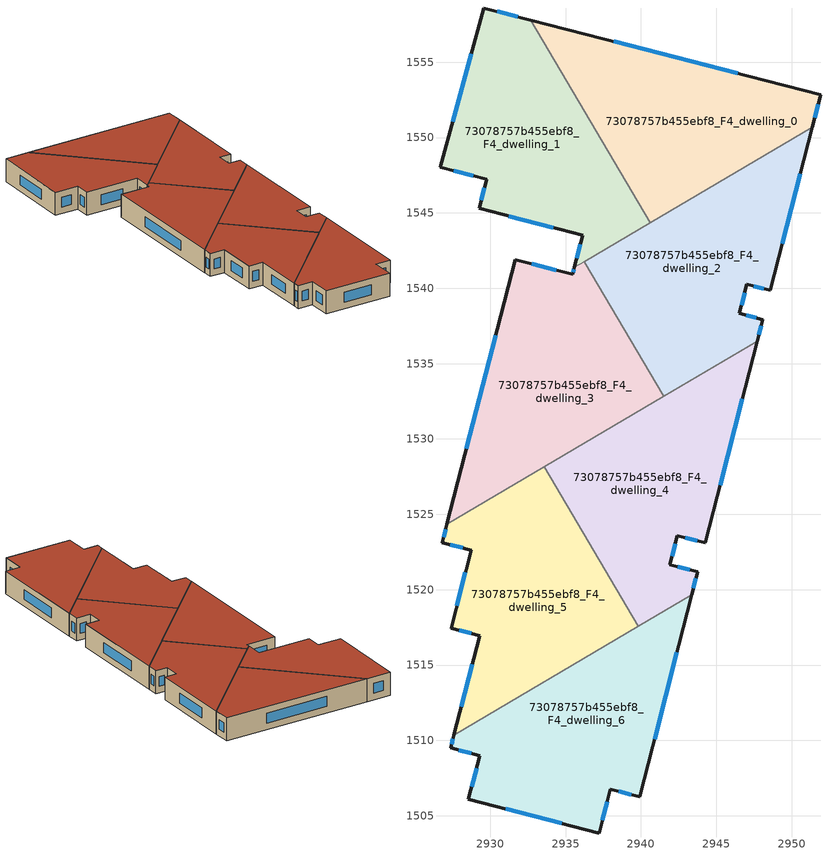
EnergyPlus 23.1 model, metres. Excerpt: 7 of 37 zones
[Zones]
73078757b455ebf8_F4_dwelling_0
 floor to 73078757b455ebf8_F3_dwelling_0 (EU_floor_Construction): 2951.92,1552.84 2951.37,1550.69 2940.63,1544.35 2932.7,1557.79 z12
 wall outside (EU_wall_Construction): 2951.37,1550.69 2951.92,1552.84 2932.7,1557.79 z12:15
 wall to 73078757b455ebf8_F4_dwelling_1 (EU_wall_Construction): 2932.7,1557.79 2940.63,1544.35 z12:15
 wall to 73078757b455ebf8_F4_dwelling_2 (EU_wall_Construction): 2940.63,1544.35 2951.37,1550.69 z12:15
 window (EU_Window_Construction): 2951.53,1551.3 2951.76,1552.22 / 2946.43,1554.25 2938.19,1556.38 z12.86:14.14
 roof outside (EU_roof_Construction): 2951.37,1550.69 2951.92,1552.84 2932.7,1557.79 2940.63,1544.35 z15
73078757b455ebf8_F4_dwelling_1
 floor to 73078757b455ebf8_F3_dwelling_1 (EU_floor_Construction): 2932.7,1557.79 2940.63,1544.35 2935.59,1541.38 2936.14,1543.52 2929.26,1545.3 2929.76,1547.23 2926.69,1548.03 2929.58,1558.6 z12
 wall outside (EU_wall_Construction): 2932.7,1557.79 2929.58,1558.6 2926.69,1548.03 2929.76,1547.23 2929.26,1545.3 2936.14,1543.52 2935.59,1541.38 z12:15
 wall to 73078757b455ebf8_F4_dwelling_3 (EU_wall_Construction): 2935.59,1541.38 2936.23,1541.76 z12:15
 wall to 73078757b455ebf8_F4_dwelling_2 (EU_wall_Construction): 2936.23,1541.76 2940.63,1544.35 z12:15
 window (EU_Window_Construction): 2931.81,1558.02 2930.47,1558.37 / 2935.98,1542.91 2935.74,1541.99 / 2931.22,1544.79 2934.17,1544.03 / 2929.61,1546.68 2929.4,1545.85 / 2927.56,1547.8 2928.88,1547.46 / 2928.75,1555.58 2927.51,1551.05 z12.86:14.14
 roof outside (EU_roof_Construction): 2940.63,1544.35 2932.7,1557.79 2929.58,1558.6 2926.69,1548.03 2929.76,1547.23 2929.26,1545.3 2936.14,1543.52 2935.59,1541.38 z15
73078757b455ebf8_F4_dwelling_2
 floor to 73078757b455ebf8_F3_dwelling_2 (EU_floor_Construction): 2951.37,1550.69 2948.58,1539.86 2947.03,1540.26 2946.53,1538.33 2948.08,1537.93 2947.71,1536.49 2941.5,1532.83 2936.23,1541.76 z12
 wall outside (EU_wall_Construction): 2947.71,1536.49 2948.08,1537.93 2946.53,1538.33 2947.03,1540.26 2948.58,1539.86 2951.37,1550.69 z12:15
 wall to 73078757b455ebf8_F4_dwelling_3 (EU_wall_Construction): 2936.23,1541.76 2941.5,1532.83 z12:15
 wall to 73078757b455ebf8_F4_dwelling_4 (EU_wall_Construction): 2941.5,1532.83 2947.71,1536.49 z12:15
 window (EU_Window_Construction): 2949.37,1542.96 2950.57,1547.6 / 2947.47,1540.15 2948.13,1539.98 / 2946.67,1538.88 2946.88,1539.71 / 2947.63,1538.04 2946.97,1538.21 / 2947.81,1536.9 2947.97,1537.52 z12.86:14.14
 roof outside (EU_roof_Construction): 2947.71,1536.49 2948.08,1537.93 2946.53,1538.33 2947.03,1540.26 2948.58,1539.86 2951.37,1550.69 2936.23,1541.76 2941.5,1532.83 z15
73078757b455ebf8_F4_dwelling_3
 floor to 73078757b455ebf8_F3_dwelling_3 (EU_floor_Construction): 2936.23,1541.76 2941.5,1532.83 2927.12,1524.34 2931.65,1541.9 2935.47,1540.92 2935.59,1541.38 z12
 wall outside (EU_wall_Construction): 2935.59,1541.38 2935.47,1540.92 2931.65,1541.9 2927.12,1524.34 z12:15
 wall to 73078757b455ebf8_F4_dwelling_5 (EU_wall_Construction): 2927.12,1524.34 2933.58,1528.15 z12:15
 wall to 73078757b455ebf8_F4_dwelling_4 (EU_wall_Construction): 2933.58,1528.15 2941.5,1532.83 z12:15
 window (EU_Window_Construction): 2934.38,1541.2 2932.74,1541.62 / 2935.55,1541.25 2935.5,1541.05 / 2930.35,1536.88 2928.41,1529.36 z12.86:14.14
 roof outside (EU_roof_Construction): 2941.5,1532.83 2936.23,1541.76 2935.59,1541.38 2935.47,1540.92 2931.65,1541.9 2927.12,1524.34 z15
73078757b455ebf8_F4_dwelling_4
 floor to 73078757b455ebf8_F3_dwelling_4 (EU_floor_Construction): 2947.71,1536.49 2944.26,1523.12 2942.42,1523.59 2941.92,1521.65 2943.76,1521.18 2943.37,1519.67 2939.82,1517.57 2933.58,1528.15 z12
 wall outside (EU_wall_Construction): 2943.37,1519.67 2943.76,1521.18 2941.92,1521.65 2942.42,1523.59 2944.26,1523.12 2947.71,1536.49 z12:15
 wall to 73078757b455ebf8_F4_dwelling_5 (EU_wall_Construction): 2933.58,1528.15 2939.82,1517.57 z12:15
 wall to 73078757b455ebf8_F4_dwelling_6 (EU_wall_Construction): 2939.82,1517.57 2943.37,1519.67 z12:15
 window (EU_Window_Construction): 2943.48,1520.1 2943.65,1520.75 / 2945.24,1526.94 2946.72,1532.67 / 2942.94,1523.45 2943.73,1523.25 / 2942.06,1522.21 2942.28,1523.04 / 2943.23,1521.31 2942.44,1521.52 z12.86:14.14
 roof outside (EU_roof_Construction): 2943.37,1519.67 2943.76,1521.18 2941.92,1521.65 2942.42,1523.59 2944.26,1523.12 2947.71,1536.49 2933.58,1528.15 2939.82,1517.57 z15
73078757b455ebf8_F4_dwelling_5
 floor to 73078757b455ebf8_F3_dwelling_5 (EU_floor_Construction): 2933.58,1528.15 2939.82,1517.57 2927.59,1510.35 2929.29,1516.95 2927.4,1517.44 2928.73,1522.63 2926.81,1523.13 2927.12,1524.34 z12
 wall outside (EU_wall_Construction): 2927.12,1524.34 2926.81,1523.13 2928.73,1522.63 2927.4,1517.44 2929.29,1516.95 2927.59,1510.35 z12:15
 wall to 73078757b455ebf8_F4_dwelling_6 (EU_wall_Construction): 2927.59,1510.35 2939.82,1517.57 z12:15
 window (EU_Window_Construction): 2927.94,1517.3 2928.75,1517.09 / 2928.35,1521.15 2927.78,1518.92 / 2927.36,1522.99 2928.18,1522.77 / 2927.03,1524 2926.9,1523.47 / 2928.8,1515.07 2928.07,1512.24 z12.86:14.14
 roof outside (EU_roof_Construction): 2939.82,1517.57 2933.58,1528.15 2927.12,1524.34 2926.81,1523.13 2928.73,1522.63 2927.4,1517.44 2929.29,1516.95 2927.59,1510.35 z15
73078757b455ebf8_F4_dwelling_6
 floor to 73078757b455ebf8_F3_dwelling_6 (EU_floor_Construction): 2943.37,1519.67 2939.91,1506.26 2937.98,1506.76 2937.23,1503.86 2928.55,1506.09 2929.3,1509 2927.37,1509.5 2927.59,1510.35 z12
 wall outside (EU_wall_Construction): 2927.59,1510.35 2927.37,1509.5 2929.3,1509 2928.55,1506.09 2937.23,1503.86 2937.98,1506.76 2939.91,1506.26 2943.37,1519.67 z12:15
 window (EU_Window_Construction): 2931.03,1505.45 2934.75,1504.49 / 2929.09,1508.17 2928.77,1506.92 / 2927.92,1509.35 2928.75,1509.14 / 2927.52,1510.11 2927.43,1509.74 / 2940.9,1510.09 2942.38,1515.83 / 2938.53,1506.62 2939.36,1506.4 / 2937.44,1504.69 2937.76,1505.93 z12.86:14.14
 roof outside (EU_roof_Construction): 2939.91,1506.26 2943.37,1519.67 2927.59,1510.35 2927.37,1509.5 2929.3,1509 2928.55,1506.09 2937.23,1503.86 2937.98,1506.76 z15
[Building]
EU S2 Campaign: North Axis=0; Terrain=City; Solar Distribution=FullExterior
[Site:Location]
Helsinki-Vantaa.AP: Latitude=60.317; Longitude=24.963; Time Zone=2; Elevation=54.6
[SizingPeriod:WeatherFileDays]
AnnualSizingPeriod: Begin Month=1; Begin Day of Month=1; End Month=12; End Day of Month=31; Day of Week for Start Day=Monday; Use Weather File Daylight Saving Period=No; Use Weather File Rain and Snow Indicators=No
[MATERIAL]
EU_InternalMass_Material: Roughness=MediumRough; Thickness=0.1; Conductivity=1; Density=1800; Specific Heat=900; Thermal Absorptance=0.9; Solar Absorptance=0.7; Visible Absorptance=0.7
[MATERIAL:NOMASS] Roughness=MediumRough; Thermal Absorptance=0.9; Solar Absorptance=0.7; Visible Absorptance=0.7
Name | Thermal Resistance
EU_wall_NoMass | 5.91765
EU_roof_NoMass | 11.1778
EU_floor_NoMass | 6.2875
[WINDOWMATERIAL:SIMPLEGLAZINGSYSTEM]
EU_Window_SimpleGlazing: UFactor=0.994035; Solar Heat Gain Coefficient=0.7; Visible Transmittance=0.7
[CONSTRUCTION]
EU_wall_Construction: EU_wall_NoMass
EU_roof_Construction: EU_roof_NoMass
EU_floor_Construction: EU_floor_NoMass
EU_Window_Construction: EU_Window_SimpleGlazing
EU_InternalMass_Construction: EU_InternalMass_Material
[ZONE] Type=1; Multiplier=1; Ceiling Height=autocalculate; Floor Area=autocalculate; Part of Total Floor Area=Yes
Name | Volume
73078757b455ebf8_F4_dwelling_0 | 357.838
73078757b455ebf8_F4_dwelling_1 | 357.862
73078757b455ebf8_F4_dwelling_2 | 375.854
73078757b455ebf8_F4_dwelling_3 | 375.861
73078757b455ebf8_F4_dwelling_4 | 366.872
73078757b455ebf8_F4_dwelling_5 | 366.848
73078757b455ebf8_F4_dwelling_6 | 366.828
[INTERNALMASS] Construction=EU_InternalMass_Construction
Name | Zone or ZoneList | Surface Area
73078757b455ebf8_F4_dwelling_0_EU_InternalMass | 73078757b455ebf8_F4_dwelling_0 | 119.282
73078757b455ebf8_F4_dwelling_1_EU_InternalMass | 73078757b455ebf8_F4_dwelling_1 | 119.286
73078757b455ebf8_F4_dwelling_2_EU_InternalMass | 73078757b455ebf8_F4_dwelling_2 | 125.285
73078757b455ebf8_F4_dwelling_3_EU_InternalMass | 73078757b455ebf8_F4_dwelling_3 | 125.289
73078757b455ebf8_F4_dwelling_4_EU_InternalMass | 73078757b455ebf8_F4_dwelling_4 | 122.293
73078757b455ebf8_F4_dwelling_5_EU_InternalMass | 73078757b455ebf8_F4_dwelling_5 | 122.282
73078757b455ebf8_F4_dwelling_6_EU_InternalMass | 73078757b455ebf8_F4_dwelling_6 | 122.276
[OTHEREQUIPMENT] Fuel Type=Electricity; Design Level Calculation Method=Watts/Area; Power per Zone Floor Area=1; Fraction Latent=0; Fraction Radiant=0; Fraction Lost=0; Carbon Dioxide Generation Rate=0; EndUse Subcategory=EU_Step8_InternalGains
Name | Zone or ZoneList or Space or SpaceList | Schedule
EU_Step8_InternalGain_73078757b455ebf8_F4_dwelling_0_f000 | 73078757b455ebf8_F4_dwelling_0 | EU_Step8_GainSchedule_73078757b455ebf8_F4_dwelling_0_f000
EU_Step8_InternalGain_73078757b455ebf8_F4_dwelling_1_f000 | 73078757b455ebf8_F4_dwelling_1 | EU_Step8_GainSchedule_73078757b455ebf8_F4_dwelling_1_f000
EU_Step8_InternalGain_73078757b455ebf8_F4_dwelling_2_f000 | 73078757b455ebf8_F4_dwelling_2 | EU_Step8_GainSchedule_73078757b455ebf8_F4_dwelling_2_f000
EU_Step8_InternalGain_73078757b455ebf8_F4_dwelling_3_f000 | 73078757b455ebf8_F4_dwelling_3 | EU_Step8_GainSchedule_73078757b455ebf8_F4_dwelling_3_f000
EU_Step8_InternalGain_73078757b455ebf8_F4_dwelling_4_f000 | 73078757b455ebf8_F4_dwelling_4 | EU_Step8_GainSchedule_73078757b455ebf8_F4_dwelling_4_f000
EU_Step8_InternalGain_73078757b455ebf8_F4_dwelling_5_f000 | 73078757b455ebf8_F4_dwelling_5 | EU_Step8_GainSchedule_73078757b455ebf8_F4_dwelling_5_f000
EU_Step8_InternalGain_73078757b455ebf8_F4_dwelling_6_f000 | 73078757b455ebf8_F4_dwelling_6 | EU_Step8_GainSchedule_73078757b455ebf8_F4_dwelling_6_f000
[ZONEVENTILATION:DESIGNFLOWRATE] Schedule=EU_AlwaysOn; Design Flow Rate Calculation Method=AirChanges/Hour; Air Changes per Hour=0.596421; Ventilation Type=Natural; Fan Pressure Rise=0; Fan Total Efficiency=1; Constant Term Coefficient=1; Temperature Term Coefficient=0; Velocity Term Coefficient=0; Velocity Squared Term Coefficient=0; Minimum Indoor Temperature=-100; Maximum Indoor Temperature=100; Delta Temperature=-100; Minimum Outdoor Temperature=-100; Maximum Outdoor Temperature=100; Maximum Wind Speed=40
Name | Zone or ZoneList or Space or SpaceList
EU_ConstantAir_73078757b455ebf8_F4_dwelling_0 | 73078757b455ebf8_F4_dwelling_0
EU_ConstantAir_73078757b455ebf8_F4_dwelling_1 | 73078757b455ebf8_F4_dwelling_1
EU_ConstantAir_73078757b455ebf8_F4_dwelling_2 | 73078757b455ebf8_F4_dwelling_2
EU_ConstantAir_73078757b455ebf8_F4_dwelling_3 | 73078757b455ebf8_F4_dwelling_3
EU_ConstantAir_73078757b455ebf8_F4_dwelling_4 | 73078757b455ebf8_F4_dwelling_4
EU_ConstantAir_73078757b455ebf8_F4_dwelling_5 | 73078757b455ebf8_F4_dwelling_5
EU_ConstantAir_73078757b455ebf8_F4_dwelling_6 | 73078757b455ebf8_F4_dwelling_6
[HVACTEMPLATE:THERMOSTAT] Constant Heating Setpoint=20; Constant Cooling Setpoint=50
EU_HeatOnly_73078757b455ebf8_F0_dwelling_0; EU_HeatOnly_73078757b455ebf8_F0_dwelling_1; EU_HeatOnly_73078757b455ebf8_F0_dwelling_2; EU_HeatOnly_73078757b455ebf8_F0_dwelling_3; EU_HeatOnly_73078757b455ebf8_F0_dwelling_4; EU_HeatOnly_73078757b455ebf8_F0_dwelling_5; EU_HeatOnly_73078757b455ebf8_F0_dwelling_6; EU_HeatOnly_73078757b455ebf8_F0_dwelling_7; EU_HeatOnly_73078757b455ebf8_F1_dwelling_0; EU_HeatOnly_73078757b455ebf8_F1_dwelling_1; EU_HeatOnly_73078757b455ebf8_F1_dwelling_2; EU_HeatOnly_73078757b455ebf8_F1_dwelling_3; EU_HeatOnly_73078757b455ebf8_F1_dwelling_4; EU_HeatOnly_73078757b455ebf8_F1_dwelling_5; EU_HeatOnly_73078757b455ebf8_F1_dwelling_6; EU_HeatOnly_73078757b455ebf8_F1_dwelling_7; EU_HeatOnly_73078757b455ebf8_F2_dwelling_0; EU_HeatOnly_73078757b455ebf8_F2_dwelling_1; EU_HeatOnly_73078757b455ebf8_F2_dwelling_2; EU_HeatOnly_73078757b455ebf8_F2_dwelling_3; EU_HeatOnly_73078757b455ebf8_F2_dwelling_4; EU_HeatOnly_73078757b455ebf8_F2_dwelling_5; EU_HeatOnly_73078757b455ebf8_F2_dwelling_6; EU_HeatOnly_73078757b455ebf8_F3_dwelling_0; EU_HeatOnly_73078757b455ebf8_F3_dwelling_1; EU_HeatOnly_73078757b455ebf8_F3_dwelling_2; EU_HeatOnly_73078757b455ebf8_F3_dwelling_3; EU_HeatOnly_73078757b455ebf8_F3_dwelling_4; EU_HeatOnly_73078757b455ebf8_F3_dwelling_5; EU_HeatOnly_73078757b455ebf8_F3_dwelling_6; EU_HeatOnly_73078757b455ebf8_F4_dwelling_0; EU_HeatOnly_73078757b455ebf8_F4_dwelling_1; EU_HeatOnly_73078757b455ebf8_F4_dwelling_2; EU_HeatOnly_73078757b455ebf8_F4_dwelling_3; EU_HeatOnly_73078757b455ebf8_F4_dwelling_4; EU_HeatOnly_73078757b455ebf8_F4_dwelling_5; EU_HeatOnly_73078757b455ebf8_F4_dwelling_6
[HVACTEMPLATE:ZONE:IDEALLOADSAIRSYSTEM] System Availability Schedule=EU_AlwaysOn; Maximum Heating Supply Air Temperature=50; Minimum Cooling Supply Air Temperature=13; Maximum Heating Supply Air Humidity Ratio=0.0156; Minimum Cooling Supply Air Humidity Ratio=0.0077; Heating Limit=NoLimit; Cooling Limit=NoLimit; Heating Availability Schedule=EU_AlwaysOn; Cooling Availability Schedule=EU_CoolingOff; Dehumidification Control Type=ConstantSensibleHeatRatio; Cooling Sensible Heat Ratio=0.7; Dehumidification Setpoint=60; Humidification Control Type=None; Humidification Setpoint=30; Outdoor Air Method=None; Outdoor Air Flow Rate per Person=0.00944; Outdoor Air Flow Rate per Zone Floor Area=0; Outdoor Air Flow Rate per Zone=0; Demand Controlled Ventilation Type=None; Outdoor Air Economizer Type=NoEconomizer; Heat Recovery Type=None; Sensible Heat Recovery Effectiveness=0.7; Latent Heat Recovery Effectiveness=0.65
Name | Template Thermostat
73078757b455ebf8_F4_dwelling_0 | EU_HeatOnly_73078757b455ebf8_F4_dwelling_0
73078757b455ebf8_F4_dwelling_1 | EU_HeatOnly_73078757b455ebf8_F4_dwelling_1
73078757b455ebf8_F4_dwelling_2 | EU_HeatOnly_73078757b455ebf8_F4_dwelling_2
73078757b455ebf8_F4_dwelling_3 | EU_HeatOnly_73078757b455ebf8_F4_dwelling_3
73078757b455ebf8_F4_dwelling_4 | EU_HeatOnly_73078757b455ebf8_F4_dwelling_4
73078757b455ebf8_F4_dwelling_5 | EU_HeatOnly_73078757b455ebf8_F4_dwelling_5
73078757b455ebf8_F4_dwelling_6 | EU_HeatOnly_73078757b455ebf8_F4_dwelling_6
[SIZING:ZONE] Zone Cooling Design Supply Air Temperature Input Method=SupplyAirTemperature; Zone Cooling Design Supply Air Temperature=13; Zone Heating Design Supply Air Temperature Input Method=SupplyAirTemperature; Zone Heating Design Supply Air Temperature=50; Zone Cooling Design Supply Air Humidity Ratio=0.008; Zone Heating Design Supply Air Humidity Ratio=0.008; Cooling Design Air Flow Method=DesignDay; Cooling Design Air Flow Rate=0; Cooling Minimum Air Flow per Zone Floor Area=0.000762; Cooling Minimum Air Flow=0; Cooling Minimum Air Flow Fraction=0.2; Heating Design Air Flow Method=DesignDay; Heating Design Air Flow Rate=0; Heating Maximum Air Flow per Zone Floor Area=0.002032; Heating Maximum Air Flow=0.141576; Heating Maximum Air Flow Fraction=0.3; Account for Dedicated Outdoor Air System=No; Dedicated Outdoor Air System Control Strategy=NeutralSupplyAir; Dedicated Outdoor Air Low Setpoint Temperature for Design=autosize; Dedicated Outdoor Air High Setpoint Temperature for Design=autosize; Zone Load Sizing Method=Sensible Load Only No Latent Load; Zone Latent Cooling Design Supply Air Humidity Ratio Input Method=HumidityRatioDifference; Zone Cooling Design Supply Air Humidity Ratio Difference=0.005; Zone Latent Heating Design Supply Air Humidity Ratio Input Method=HumidityRatioDifference; Zone Humidification Design Supply Air Humidity Ratio Difference=0.005
73078757b455ebf8_F4_dwelling_0; 73078757b455ebf8_F4_dwelling_1; 73078757b455ebf8_F4_dwelling_2; 73078757b455ebf8_F4_dwelling_3; 73078757b455ebf8_F4_dwelling_4; 73078757b455ebf8_F4_dwelling_5; 73078757b455ebf8_F4_dwelling_6
[SCHEDULE:CONSTANT]
Name | Hourly Value
EU_AlwaysOn | 1
EU_CoolingOff | 0
[SCHEDULE:FILE] Column Number=1; Rows to Skip at Top=0; Number of Hours of Data=8760; Column Separator=Comma; Interpolate to Timestep=No; Minutes per Item=60; Adjust Schedule for Daylight Savings=Yes
Name | File
EU_Step8_GainSchedule_73078757b455ebf8_F4_dwelling_0_f000 | ../../schedules/73078757b455ebf8/73078757b455ebf8_F4_dwelling_0_f000_gain.csv
EU_Step8_GainSchedule_73078757b455ebf8_F4_dwelling_1_f000 | ../../schedules/73078757b455ebf8/73078757b455ebf8_F4_dwelling_1_f000_gain.csv
EU_Step8_GainSchedule_73078757b455ebf8_F4_dwelling_2_f000 | ../../schedules/73078757b455ebf8/73078757b455ebf8_F4_dwelling_2_f000_gain.csv
EU_Step8_GainSchedule_73078757b455ebf8_F4_dwelling_3_f000 | ../../schedules/73078757b455ebf8/73078757b455ebf8_F4_dwelling_3_f000_gain.csv
EU_Step8_GainSchedule_73078757b455ebf8_F4_dwelling_4_f000 | ../../schedules/73078757b455ebf8/73078757b455ebf8_F4_dwelling_4_f000_gain.csv
EU_Step8_GainSchedule_73078757b455ebf8_F4_dwelling_5_f000 | ../../schedules/73078757b455ebf8/73078757b455ebf8_F4_dwelling_5_f000_gain.csv
EU_Step8_GainSchedule_73078757b455ebf8_F4_dwelling_6_f000 | ../../schedules/73078757b455ebf8/73078757b455ebf8_F4_dwelling_6_f000_gain.csv
